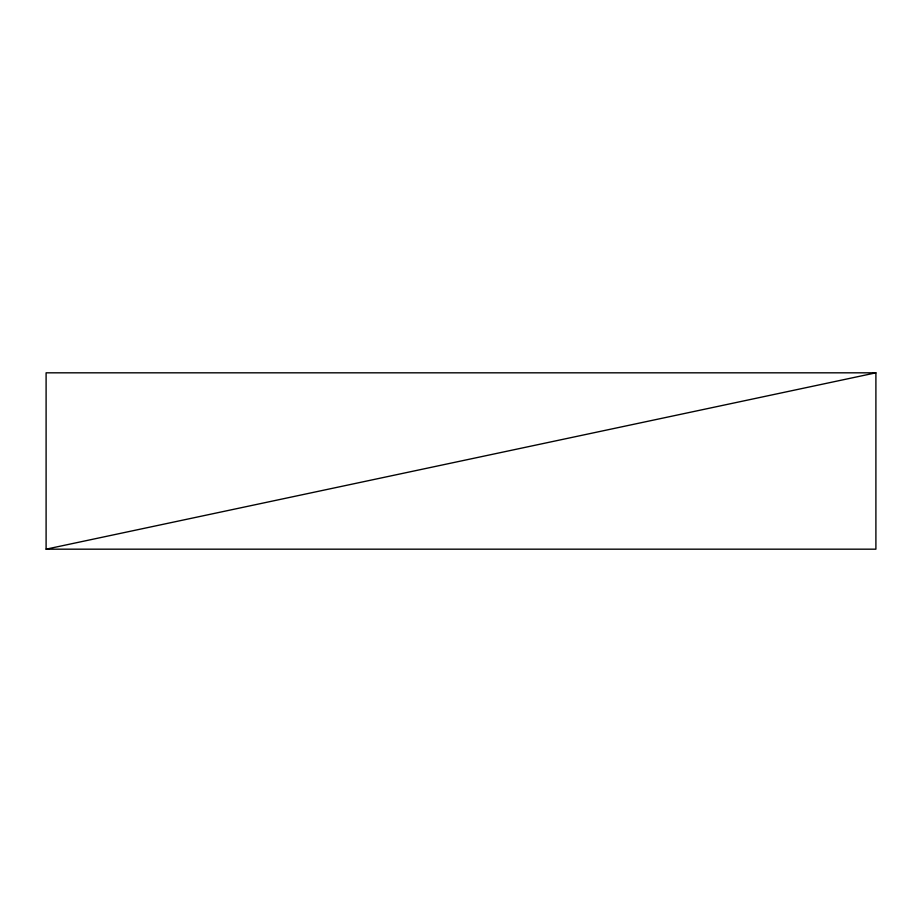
<?xml version="1.0" encoding="UTF-8"?>
<svg xmlns="http://www.w3.org/2000/svg" width="922" height="922" viewBox="0 0 922 922"><rect width="100%" height="100%" fill="white"/><g stroke="black" fill="none" stroke-linecap="round" stroke-linejoin="round"><path stroke-width="1.38" d="M46.1 549.178L875.9 372.822L875.9 549.178L46.1 549.178L46.1 372.822L875.9 372.822"/></g></svg>
